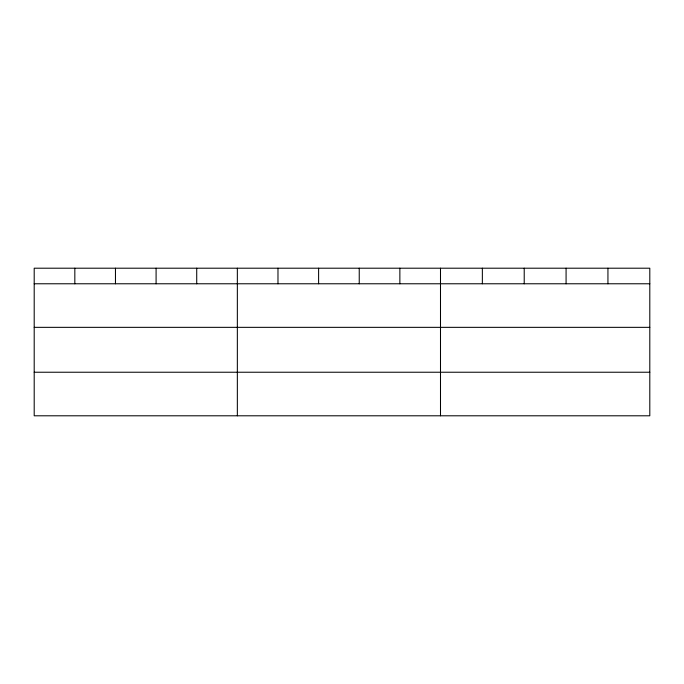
<?xml version="1.0" encoding="UTF-8"?>
<svg xmlns="http://www.w3.org/2000/svg" width="684" height="684" viewBox="0 0 684 684"><rect width="100%" height="100%" fill="white"/><g stroke="black" fill="none" stroke-linecap="round" stroke-linejoin="round"><path stroke-width="1.03" d="M649.8 327.345L649.8 268.205L34.2 268.205L34.2 415.795L649.8 415.795L649.8 327.345L34.2 327.345M34.2 283.774L649.8 283.774M34.2 372.233L649.8 372.233M607.939 268.205L607.939 283.774M566.078 268.205L566.078 283.774M524.218 268.205L524.218 283.774M482.357 268.205L482.357 283.774M440.496 268.205L440.496 415.795M399.866 268.205L399.866 283.774M359.237 268.205L359.237 283.774M318.607 268.205L318.607 283.774M277.978 268.205L277.978 283.774M237.348 268.205L237.348 415.795M196.718 268.205L196.718 283.774M156.089 268.205L156.089 283.774M115.459 268.205L115.459 283.774M74.83 268.205L74.83 283.774"/></g></svg>
